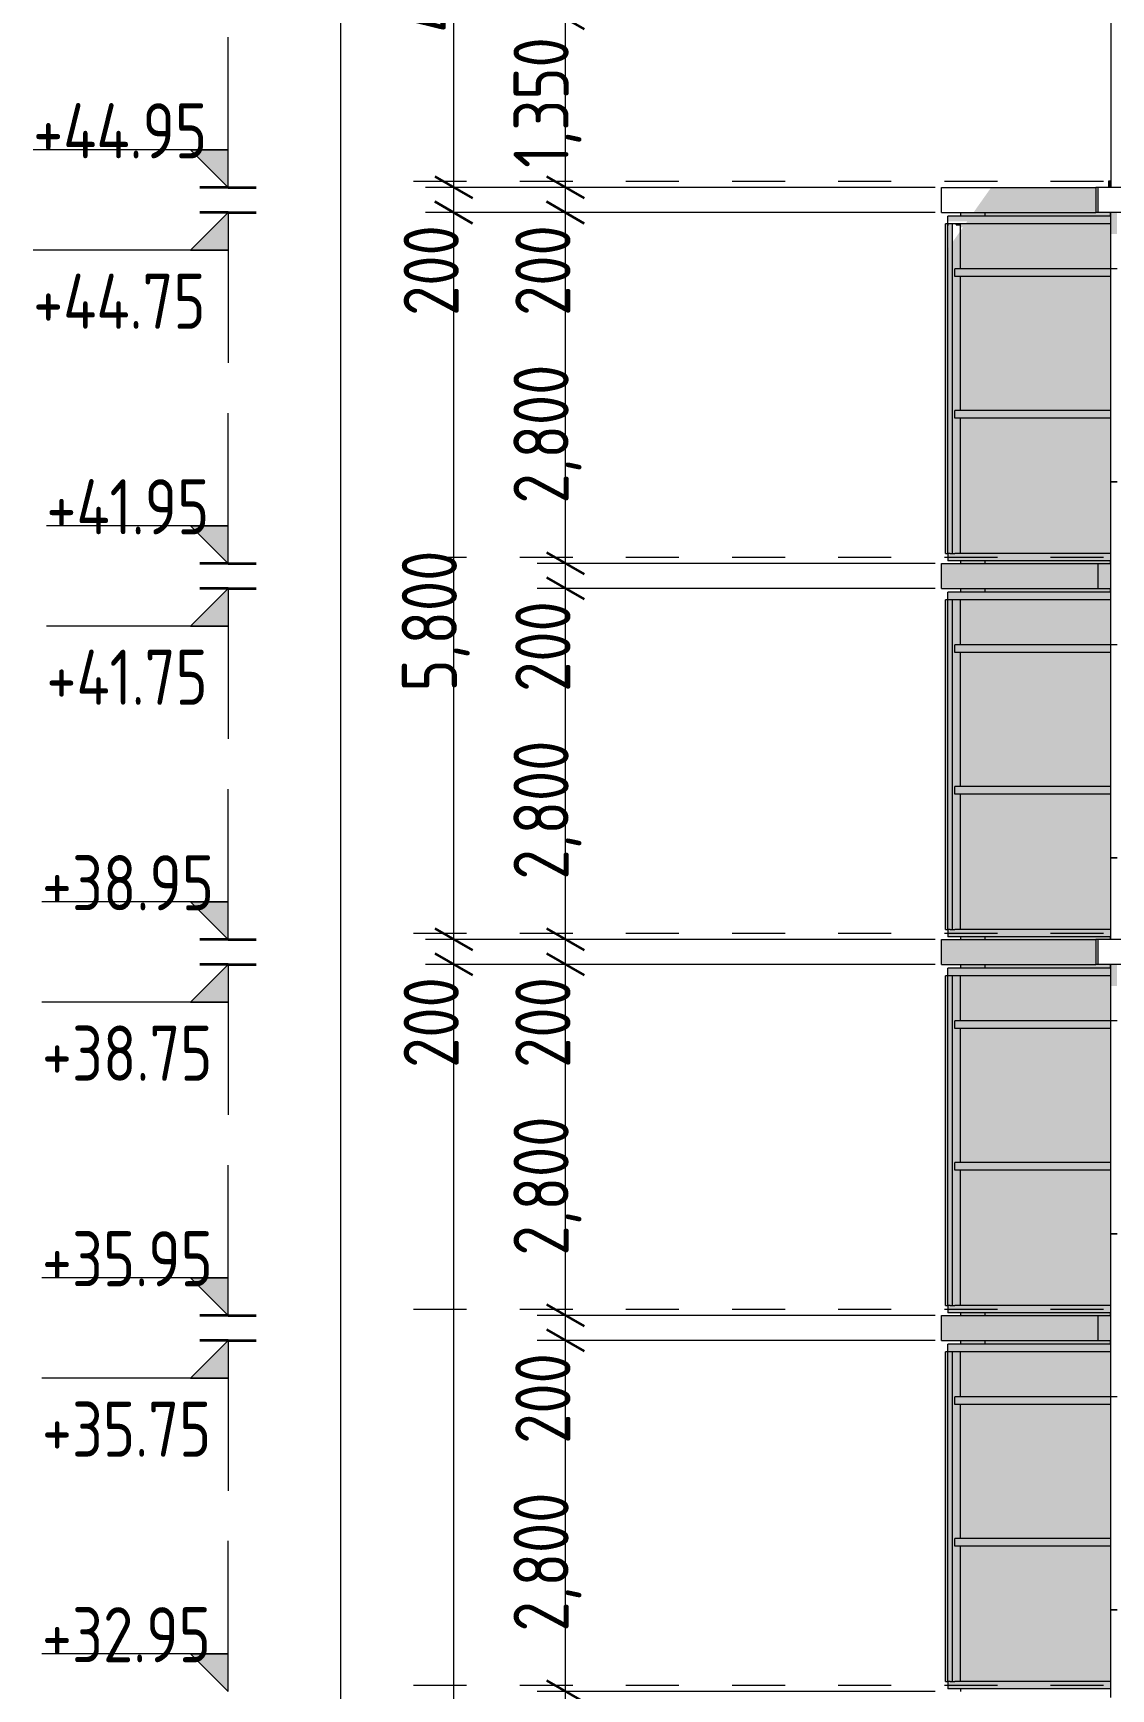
# Model space of a CAD drawing. Header units: millimetres. Extents: x 18162 to 7085488, y 72188 to 247925.
# Drawn here: x 5945012 to 5953608, y 124526 to 137738 of the extents above; entities that cross this region are included whole.
import ezdxf

# ---------------------------------------------------------------- set-up
doc = ezdxf.new("R2010")
doc.units = ezdxf.units.MM
doc.header["$MEASUREMENT"] = 0
doc.linetypes.add('Dashed', pattern=[423.333333, 211.666667, -211.666667])
doc.layers.add('Finish - Wall', color=7, linetype='Continuous')
doc.layers.add('Structural - Bearing', color=7, linetype='Continuous')
doc.styles.add('GENERATED_STYLE_3', font='', dxfattribs={"width": 0.8})
doc.styles.get('GENERATED_STYLE_3').set_extended_font_data('ISOCPEUR MON')
doc.dimstyles.new('GENERATED_STYLE__32', dxfattribs={"dimtxt": 440.00001, "dimasz": 228, "dimexe": 0.18, "dimexo": 50, "dimgap": 0, "dimtad": 1, "dimdec": 0, "dimzin": 0, "dimdsep": 46, "dimtxsty": 'GENERATED_STYLE_3', "dimblk": 'ARROWHEAD_2', "dimblk1": 'ARROWHEAD_2', "dimblk2": 'ARROWHEAD_2', "dimcen": 0.09, "dimclrd": 13, "dimclre": 13, "dimclrt": 13, "dimadec": 0, "dimazin": 0, "dimtfac": 1, "dimtdec": 4, "dimtmove": 0, "dimatfit": 3, "dimfxl": 1, "dimtolj": 1, "dimtzin": 0, "dimarcsym": 0})

# ---------------------------------------------------------------- blocks, each defined once
blk = doc.blocks.new('*X2865', base_point=(6050604, 91556))
at = {"layer": 'Structural - Bearing', "color": 8, "linetype": 'Continuous', "lineweight": 13}
for p, q in [((5953658, 126856), (5953608, 126856)), ((5953658, 125156), (5953608, 125156)), ((5953608, 125156), (5953658, 125156))]:
    blk.add_line(p, q, dxfattribs=at)
blk = doc.blocks.new('*X2872', base_point=(6050604, 91556))
at = {"layer": 'Structural - Bearing', "color": 8, "linetype": 'Continuous', "lineweight": 13}
for p, q in [((5953658, 129856), (5953608, 129856)), ((5953658, 128156), (5953608, 128156)), ((5953608, 128156), (5953658, 128156))]:
    blk.add_line(p, q, dxfattribs=at)
blk = doc.blocks.new('*X2877', base_point=(6050604, 91556))
at = {"layer": 'Structural - Bearing', "color": 7, "linetype": 'Continuous', "lineweight": 9}
blk.add_line((5953504, 127506), (5953504, 127306), dxfattribs=at)
blk = doc.blocks.new('*X2879', base_point=(6050604, 91556))
at = {"layer": 'Structural - Bearing', "color": 8, "linetype": 'Continuous', "lineweight": 13}
for p, q in [((5953504, 130506), (5953504, 130306)), ((5955104, 130506), (5955104, 130306)), ((5956704, 130506), (5956704, 130306)), ((5958304, 130506), (5958304, 130306)), ((5959904, 130506), (5959904, 130306)), ((5961504, 130506), (5961504, 130306)), ((5963104, 130506), (5963104, 130306))]:
    blk.add_line(p, q, dxfattribs=at)
blk = doc.blocks.new('*X2881', base_point=(6050604, 91556))
at = {"layer": 'Structural - Bearing', "color": 8, "linetype": 'Continuous', "lineweight": 13}
for p, q in [((5953658, 132856), (5953608, 132856)), ((5953658, 131156), (5953608, 131156)), ((5953608, 131156), (5953658, 131156))]:
    blk.add_line(p, q, dxfattribs=at)
blk = doc.blocks.new('*X2889', base_point=(6050604, 91556))
at = {"layer": 'Structural - Bearing', "color": 8, "linetype": 'Continuous', "lineweight": 13}
for p, q in [((5953658, 135856), (5953608, 135856)), ((5953658, 134156), (5953608, 134156)), ((5953608, 134156), (5953658, 134156))]:
    blk.add_line(p, q, dxfattribs=at)
blk = doc.blocks.new('*X2894', base_point=(6050604, 91556))
at = {"layer": 'Structural - Bearing', "color": 7, "linetype": 'Continuous', "lineweight": 9}
blk.add_line((5953504, 133506), (5953504, 133306), dxfattribs=at)
blk = doc.blocks.new('*X2896', base_point=(6050604, 91556))
at = {"layer": 'Structural - Bearing', "color": 8, "linetype": 'Continuous', "lineweight": 13}
for p, q in [((5953504, 136506), (5953504, 136306)), ((5955104, 136506), (5955104, 136306)), ((5956704, 136506), (5956704, 136306)), ((5958304, 136506), (5958304, 136306)), ((5959904, 136506), (5959904, 136306)), ((5961504, 136506), (5961504, 136306)), ((5963104, 136506), (5963104, 136306))]:
    blk.add_line(p, q, dxfattribs=at)
blk = doc.blocks.new('*D2958', base_point=(6050604, 91556))
at = {"color": 12, "linetype": 'Continuous', "lineweight": 35}
for p, q in [((5949108, 124593), (5949408, 124420)), ((5949108, 124393), (5949408, 124220))]:
    blk.add_line(p, q, dxfattribs=at)
at = {"color": 13, "linetype": 'Continuous', "lineweight": 13}
for p, q in [((5952208, 124506), (5949033, 124506)), ((5949258, 124306), (5949258, 124506)), ((5952208, 124306), (5949033, 124306))]:
    blk.add_line(p, q, dxfattribs=at)
blk = doc.blocks.new('ARROWHEAD_2')
at = {"color": 0, "linetype": 'Continuous', "lineweight": 0}
for p, q in [((-0.378, -0.655), (0.378, 0.655)), ((0, 0), (-1, 0))]:
    blk.add_line(p, q, dxfattribs=at)
blk = doc.blocks.new('*D2959', base_point=(6050604, 91556))
at = {"color": 12, "linetype": 'Continuous', "lineweight": 35}
for p, q in [((5949108, 127393), (5949408, 127220)), ((5949108, 124593), (5949408, 124420))]:
    blk.add_line(p, q, dxfattribs=at)
at = {"color": 13, "linetype": 'Continuous', "lineweight": 13}
for p, q in [((5952208, 127306), (5949033, 127306)), ((5949258, 124506), (5949258, 127306)), ((5952208, 124506), (5949033, 124506))]:
    blk.add_line(p, q, dxfattribs=at)
at = {"color": 13, "lineweight": 13, "char_height": 440, "attachment_point": 7, "rotation": 90, "style": 'GENERATED_STYLE_3'}
for s, insert in [('\\A1;{\\pql;\\fISOCPEUR MON|b0|i0|c0|p0;\\W0.800000;200}', (5949298, 126482)), ('\\A1;{\\pql;\\fISOCPEUR MON|b0|i0|c0|p0;\\W0.800000;2,800}', (5949386, 124984))]:
    blk.add_mtext(s, dxfattribs=dict(at, insert=insert))
blk = doc.blocks.new('*D2960', base_point=(6050604, 91556))
at = {"color": 13, "linetype": 'Continuous', "lineweight": 13}
for p, q in [((5952208, 127506), (5949033, 127506)), ((5949258, 127306), (5949258, 127506)), ((5952208, 127306), (5949033, 127306))]:
    blk.add_line(p, q, dxfattribs=at)
at = {"color": 12, "linetype": 'Continuous', "lineweight": 35}
for p, q in [((5949108, 127593), (5949408, 127420)), ((5949108, 127393), (5949408, 127220))]:
    blk.add_line(p, q, dxfattribs=at)
blk = doc.blocks.new('*D2961', base_point=(6050604, 91556))
at = {"color": 13, "linetype": 'Continuous', "lineweight": 13}
for p, q in [((5952208, 130306), (5949033, 130306)), ((5949258, 127506), (5949258, 130306)), ((5952208, 127506), (5949033, 127506))]:
    blk.add_line(p, q, dxfattribs=at)
at = {"color": 12, "linetype": 'Continuous', "lineweight": 35}
for p, q in [((5949108, 130393), (5949408, 130220)), ((5949108, 127593), (5949408, 127420))]:
    blk.add_line(p, q, dxfattribs=at)
at = {"color": 13, "lineweight": 13, "char_height": 440, "attachment_point": 7, "rotation": 90, "style": 'GENERATED_STYLE_3'}
for s, insert in [('\\A1;{\\pql;\\fISOCPEUR MON|b0|i0|c0|p0;\\W0.800000;200}', (5949298, 129482)), ('\\A1;{\\pql;\\fISOCPEUR MON|b0|i0|c0|p0;\\W0.800000;2,800}', (5949386, 127984))]:
    blk.add_mtext(s, dxfattribs=dict(at, insert=insert))
blk = doc.blocks.new('*D2962', base_point=(6050604, 91556))
at = {"color": 12, "linetype": 'Continuous', "lineweight": 35}
for p, q in [((5949108, 130593), (5949408, 130420)), ((5949108, 130393), (5949408, 130220))]:
    blk.add_line(p, q, dxfattribs=at)
at = {"color": 13, "linetype": 'Continuous', "lineweight": 13}
for p, q in [((5952208, 130506), (5949033, 130506)), ((5949258, 130306), (5949258, 130506)), ((5952208, 130306), (5949033, 130306))]:
    blk.add_line(p, q, dxfattribs=at)
blk = doc.blocks.new('*D2963', base_point=(6050604, 91556))
at = {"color": 13, "linetype": 'Continuous', "lineweight": 13}
for p, q in [((5952208, 133306), (5949033, 133306)), ((5949258, 130506), (5949258, 133306)), ((5952208, 130506), (5949033, 130506))]:
    blk.add_line(p, q, dxfattribs=at)
at = {"color": 12, "linetype": 'Continuous', "lineweight": 35}
for p, q in [((5949108, 133393), (5949408, 133220)), ((5949108, 130593), (5949408, 130420))]:
    blk.add_line(p, q, dxfattribs=at)
at = {"color": 13, "lineweight": 13, "char_height": 440, "attachment_point": 7, "rotation": 90, "style": 'GENERATED_STYLE_3'}
for s, insert in [('\\A1;{\\pql;\\fISOCPEUR MON|b0|i0|c0|p0;\\W0.800000;200}', (5949298, 132482)), ('\\A1;{\\pql;\\fISOCPEUR MON|b0|i0|c0|p0;\\W0.800000;2,800}', (5949386, 130984))]:
    blk.add_mtext(s, dxfattribs=dict(at, insert=insert))
blk = doc.blocks.new('*D2964', base_point=(6050604, 91556))
at = {"color": 12, "linetype": 'Continuous', "lineweight": 35}
for p, q in [((5949108, 133593), (5949408, 133420)), ((5949108, 133393), (5949408, 133220))]:
    blk.add_line(p, q, dxfattribs=at)
at = {"color": 13, "linetype": 'Continuous', "lineweight": 13}
for p, q in [((5952208, 133506), (5949033, 133506)), ((5949258, 133306), (5949258, 133506)), ((5952208, 133306), (5949033, 133306))]:
    blk.add_line(p, q, dxfattribs=at)
blk = doc.blocks.new('*D2965', base_point=(6050604, 91556))
at = {"color": 12, "linetype": 'Continuous', "lineweight": 35}
for p, q in [((5949108, 136393), (5949408, 136220)), ((5949108, 133593), (5949408, 133420))]:
    blk.add_line(p, q, dxfattribs=at)
at = {"color": 13, "linetype": 'Continuous', "lineweight": 13}
for p, q in [((5952208, 136306), (5949033, 136306)), ((5949258, 133506), (5949258, 136306)), ((5952208, 133506), (5949033, 133506))]:
    blk.add_line(p, q, dxfattribs=at)
at = {"color": 13, "lineweight": 13, "char_height": 440, "attachment_point": 7, "rotation": 90, "style": 'GENERATED_STYLE_3'}
for s, insert in [('\\A1;{\\pql;\\fISOCPEUR MON|b0|i0|c0|p0;\\W0.800000;200}', (5949298, 135482)), ('\\A1;{\\pql;\\fISOCPEUR MON|b0|i0|c0|p0;\\W0.800000;2,800}', (5949386, 133984))]:
    blk.add_mtext(s, dxfattribs=dict(at, insert=insert))
blk = doc.blocks.new('*D2966', base_point=(6050604, 91556))
at = {"color": 12, "linetype": 'Continuous', "lineweight": 35}
for p, q in [((5949108, 136593), (5949408, 136420)), ((5949108, 136393), (5949408, 136220))]:
    blk.add_line(p, q, dxfattribs=at)
at = {"color": 13, "linetype": 'Continuous', "lineweight": 13}
for p, q in [((5949258, 136306), (5949258, 136506)), ((5952208, 136306), (5949033, 136306))]:
    blk.add_line(p, q, dxfattribs=at)
blk = doc.blocks.new('*D2967', base_point=(6050604, 91556))
at = {"color": 12, "linetype": 'Continuous', "lineweight": 35}
for p, q in [((5949108, 137943), (5949408, 137770)), ((5949108, 136593), (5949408, 136420))]:
    blk.add_line(p, q, dxfattribs=at)
at = {"color": 13, "linetype": 'Continuous', "lineweight": 13}
for p, q in [((5953558, 137856), (5949033, 137856)), ((5949258, 136506), (5949258, 137856)), ((5952208, 136506), (5949033, 136506)), ((5949258, 136306), (5949258, 136506))]:
    blk.add_line(p, q, dxfattribs=at)
at = {"color": 13, "lineweight": 13, "insert": (5949386, 136663), "char_height": 440, "attachment_point": 7, "rotation": 90, "style": 'GENERATED_STYLE_3'}
blk.add_mtext('\\A1;{\\pql;\\fISOCPEUR MON|b0|i0|c0|p0;\\W0.800000;1,350}', dxfattribs=at)
blk = doc.blocks.new('*D2973', base_point=(6050604, 91556))
at = {"color": 13, "linetype": 'Continuous', "lineweight": 13}
for p, q in [((5948367, 97506), (5948367, 130306)), ((5952208, 97506), (5948142, 97506)), ((5948367, 97306), (5948367, 97506)), ((5952208, 97306), (5948142, 97306))]:
    blk.add_line(p, q, dxfattribs=at)
at = {"color": 12, "linetype": 'Continuous', "lineweight": 35}
for p, q in [((5948217, 97593), (5948517, 97420)), ((5948217, 97393), (5948517, 97220))]:
    blk.add_line(p, q, dxfattribs=at)
blk = doc.blocks.new('*D2974', base_point=(6050604, 91556))
at = {"color": 13, "linetype": 'Continuous', "lineweight": 13}
for p, q in [((5952208, 130306), (5948142, 130306)), ((5948367, 97506), (5948367, 130306))]:
    blk.add_line(p, q, dxfattribs=at)
at = {"color": 12, "linetype": 'Continuous', "lineweight": 35}
for p, q in [((5948217, 130393), (5948517, 130220)), ((5948217, 97593), (5948517, 97420))]:
    blk.add_line(p, q, dxfattribs=at)
at = {"color": 13, "lineweight": 13, "char_height": 440, "attachment_point": 7, "rotation": 90, "style": 'GENERATED_STYLE_3'}
for s, insert in [('\\A1;{\\pql;\\fISOCPEUR MON|b0|i0|c0|p0;\\W0.800000;200}', (5948407, 129482)), ('\\A1;{\\pql;\\fISOCPEUR MON|b0|i0|c0|p0;\\W0.800000;32,800}', (5948495, 112861))]:
    blk.add_mtext(s, dxfattribs=dict(at, insert=insert))
blk = doc.blocks.new('*D2975', base_point=(6050604, 91556))
at = {"color": 12, "linetype": 'Continuous', "lineweight": 35}
for p, q in [((5948217, 130593), (5948517, 130420)), ((5948217, 130393), (5948517, 130220))]:
    blk.add_line(p, q, dxfattribs=at)
at = {"color": 13, "linetype": 'Continuous', "lineweight": 13}
for p, q in [((5952208, 130506), (5948142, 130506)), ((5948367, 130306), (5948367, 130506)), ((5952208, 130306), (5948142, 130306))]:
    blk.add_line(p, q, dxfattribs=at)
blk = doc.blocks.new('*D2976', base_point=(6050604, 91556))
at = {"color": 12, "linetype": 'Continuous', "lineweight": 35}
for p, q in [((5948217, 136393), (5948517, 136220)), ((5948217, 130593), (5948517, 130420))]:
    blk.add_line(p, q, dxfattribs=at)
at = {"color": 13, "linetype": 'Continuous', "lineweight": 13}
for p, q in [((5952208, 136306), (5948142, 136306)), ((5948367, 130506), (5948367, 136306)), ((5952208, 130506), (5948142, 130506))]:
    blk.add_line(p, q, dxfattribs=at)
at = {"color": 13, "lineweight": 13, "char_height": 440, "attachment_point": 7, "rotation": 90, "style": 'GENERATED_STYLE_3'}
for s, insert in [('\\A1;{\\pql;\\fISOCPEUR MON|b0|i0|c0|p0;\\W0.800000;200}', (5948407, 135482)), ('\\A1;{\\pql;\\fISOCPEUR MON|b0|i0|c0|p0;\\W0.800000;5,800}', (5948495, 132484))]:
    blk.add_mtext(s, dxfattribs=dict(at, insert=insert))
blk = doc.blocks.new('*D2977', base_point=(6050604, 91556))
at = {"color": 12, "linetype": 'Continuous', "lineweight": 35}
for p, q in [((5948217, 136593), (5948517, 136420)), ((5948217, 136393), (5948517, 136220))]:
    blk.add_line(p, q, dxfattribs=at)
at = {"color": 13, "linetype": 'Continuous', "lineweight": 13}
for p, q in [((5948367, 136306), (5948367, 136506)), ((5952208, 136306), (5948142, 136306))]:
    blk.add_line(p, q, dxfattribs=at)
blk = doc.blocks.new('*D2978', base_point=(6050604, 91556))
at = {"color": 13, "linetype": 'Continuous', "lineweight": 13}
for p, q in [((5953438, 140856), (5948142, 140856)), ((5948367, 136506), (5948367, 140856)), ((5952208, 136506), (5948142, 136506)), ((5948367, 136306), (5948367, 136506))]:
    blk.add_line(p, q, dxfattribs=at)
at = {"color": 12, "linetype": 'Continuous', "lineweight": 35}
for p, q in [((5948217, 140943), (5948517, 140770)), ((5948217, 136593), (5948517, 136420))]:
    blk.add_line(p, q, dxfattribs=at)
at = {"color": 13, "lineweight": 13, "char_height": 440, "attachment_point": 7, "rotation": 90, "style": 'GENERATED_STYLE_3'}
for s, insert in [('\\A1;{\\pql;\\fISOCPEUR MON|b0|i0|c0|p0;\\W0.800000;200}', (5948407, 140032)), ('\\A1;{\\pql;\\fISOCPEUR MON|b0|i0|c0|p0;\\W0.800000;4,350}', (5948495, 137741))]:
    blk.add_mtext(s, dxfattribs=dict(at, insert=insert))
blk = doc.blocks.new('*D2980', base_point=(6050604, 91556))
at = {"color": 12, "linetype": 'Continuous', "lineweight": 35}
for p, q in [((5947317, 142093), (5947617, 141920)), ((5947317, 91223), (5947617, 91050))]:
    blk.add_line(p, q, dxfattribs=at)
at = {"color": 13, "linetype": 'Continuous', "lineweight": 13}
for p, q in [((5953558, 142006), (5947242, 142006)), ((5947467, 91136), (5947467, 142006)), ((5952208, 91136), (5947242, 91136)), ((5947467, 90989), (5947467, 91136))]:
    blk.add_line(p, q, dxfattribs=at)
at = {"color": 13, "lineweight": 13, "insert": (5947595, 115895), "char_height": 440, "attachment_point": 7, "rotation": 90, "style": 'GENERATED_STYLE_3'}
blk.add_mtext('\\A1;{\\pql;\\fISOCPEUR MON|b0|i0|c0|p0;\\W0.800000;50,870}', dxfattribs=at)

msp = doc.modelspace()

# ---------------------------------------------------------------- hatches: boundary and pattern name
at = {"linetype": 'Continuous', "lineweight": 13}
for points in [[(5946567.3, 136506.2), (5946567.3, 136806.2), (5946267.3, 136806.2)], [(5946567.3, 136306.2), (5946267.3, 136006.2), (5946567.3, 136006.2)], [(5946567.3, 133506.2), (5946567.3, 133806.2), (5946267.3, 133806.2)], [(5946567.3, 133306.2), (5946267.3, 133006.2), (5946567.3, 133006.2)], [(5946567.3, 130506.2), (5946567.3, 130806.2), (5946267.3, 130806.2)], [(5946567.3, 130306.2), (5946267.3, 130006.2), (5946567.3, 130006.2)], [(5946567.3, 127506.2), (5946567.3, 127806.2), (5946267.3, 127806.2)], [(5946567.3, 127306.2), (5946267.3, 127006.2), (5946567.3, 127006.2)], [(5946567.3, 124506.2), (5946567.3, 124806.2), (5946267.3, 124806.2)]]:
    msp.add_hatch(color=13, dxfattribs=at).paths.add_polyline_path(points)
at = {"layer": 'Finish - Wall', "linetype": 'Continuous', "lineweight": 0}
for points in [[(5952288.6, 136216.2), (5952288.6, 135826.2), (5952308.1, 135826.2), (5952308.1, 136216.2)], [(5953608.1, 136276.2), (5952308.1, 136276.2), (5952308.1, 136235.5), (5952462.1, 136235.5), (5952448.5, 136216.2), (5953608.1, 136216.2)], [(5952315.7, 136216.2), (5952308.1, 136216.2), (5952308.1, 136202), (5952315.7, 136202)], [(5952345.2, 136216.2), (5952315.7, 136216.2), (5952315.7, 135826.2), (5952345.2, 135826.2)], [(5952364.7, 136216.2), (5952374.7, 136202), (5952374.7, 136216.2)], [(5952408.1, 136216.2), (5952374.7, 136216.2), (5952374.7, 136202), (5952408.1, 136202)], [(5952408.1, 135856.2), (5953608.1, 135856.2), (5953608.1, 136216.2), (5952408.1, 136216.2), (5952408.1, 136187.9), (5952428.5, 136187.9), (5952408.1, 136159.1)], [(5952345.2, 135826.2), (5952364.7, 135826.2), (5952364.7, 135856.2), (5952374.7, 135856.2), (5952374.7, 136111.8), (5952345.2, 136070.1)], [(5952374.7, 135856.2), (5952408.1, 135856.2), (5952408.1, 136159.1), (5952374.7, 136111.8)], [(5952308.1, 135826.2), (5952315.7, 135826.2), (5952315.7, 136028.4), (5952308.1, 136017.7)], [(5952288.6, 135826.2), (5952288.6, 134696.2), (5952308.1, 134696.2), (5952308.1, 135826.2)], [(5952308.1, 134696.2), (5952315.7, 134696.2), (5952315.7, 135826.2), (5952308.1, 135826.2)], [(5952345.2, 135826.2), (5952315.7, 135826.2), (5952315.7, 134696.2), (5952345.2, 134696.2)], [(5952345.2, 135826.2), (5952345.2, 134696.2), (5952364.7, 134696.2), (5952364.7, 134726.2), (5952374.7, 134726.2), (5952374.7, 135796.2), (5952364.7, 135796.2), (5952364.7, 135826.2)], [(5952364.7, 135796.2), (5953608.1, 135796.2), (5953608.1, 135856.2), (5952364.7, 135856.2)], [(5952374.7, 135796.2), (5952374.7, 134726.2), (5952408.1, 134726.2), (5952408.1, 135796.2)], [(5952408.1, 135796.2), (5952408.1, 134726.2), (5953608.1, 134726.2), (5953608.1, 135796.2)], [(5952288.6, 133586.2), (5952308.1, 133586.2), (5952308.1, 134696.2), (5952288.6, 134696.2)], [(5952308.1, 133586.2), (5952315.7, 133586.2), (5952315.7, 134696.2), (5952308.1, 134696.2)], [(5952315.7, 133586.2), (5952345.2, 133586.2), (5952345.2, 134696.2), (5952315.7, 134696.2)], [(5952345.2, 133586.2), (5952374.7, 133586.2), (5952374.7, 134666.2), (5952364.7, 134666.2), (5952364.7, 134696.2), (5952345.2, 134696.2)], [(5952364.7, 134726.2), (5952364.7, 134666.2), (5953608.1, 134666.2), (5953608.1, 134726.2)], [(5952374.7, 134666.2), (5952374.7, 133586.2), (5952408.1, 133586.2), (5952408.1, 134666.2)], [(5953608.1, 134666.2), (5952408.1, 134666.2), (5952408.1, 133586.2), (5953608.1, 133586.2)], [(5952308.1, 133586.2), (5952308.1, 133526.2), (5953608.1, 133526.2), (5953608.1, 133586.2)], [(5952288.6, 133216.2), (5952288.6, 132826.2), (5952308.1, 132826.2), (5952308.1, 133216.2)], [(5952308.1, 133276.2), (5952308.1, 133216.2), (5953608.1, 133216.2), (5953608.1, 133276.2)], [(5952308.1, 132826.2), (5952315.7, 132826.2), (5952315.7, 133216.2), (5952308.1, 133216.2)], [(5952345.2, 133216.2), (5952315.7, 133216.2), (5952315.7, 132826.2), (5952345.2, 132826.2)], [(5952345.2, 132826.2), (5952364.7, 132826.2), (5952364.7, 132856.2), (5952374.7, 132856.2), (5952374.7, 133216.2), (5952345.2, 133216.2)], [(5952374.7, 133216.2), (5952374.7, 132856.2), (5952408.1, 132856.2), (5952408.1, 133216.2)], [(5952408.1, 133216.2), (5952408.1, 132856.2), (5953608.1, 132856.2), (5953608.1, 133216.2)], [(5952288.6, 132826.2), (5952288.6, 131696.2), (5952308.1, 131696.2), (5952308.1, 132826.2)], [(5952308.1, 131696.2), (5952315.7, 131696.2), (5952315.7, 132826.2), (5952308.1, 132826.2)], [(5952345.2, 132826.2), (5952315.7, 132826.2), (5952315.7, 131696.2), (5952345.2, 131696.2)], [(5952345.2, 131696.2), (5952364.7, 131696.2), (5952364.7, 131726.2), (5952374.7, 131726.2), (5952374.7, 132796.2), (5952364.7, 132796.2), (5952364.7, 132826.2), (5952345.2, 132826.2)], [(5952364.7, 132796.2), (5953608.1, 132796.2), (5953608.1, 132856.2), (5952364.7, 132856.2)], [(5952374.7, 132796.2), (5952374.7, 131726.2), (5952408.1, 131726.2), (5952408.1, 132796.2)], [(5952408.1, 132796.2), (5952408.1, 131726.2), (5953608.1, 131726.2), (5953608.1, 132796.2)], [(5952364.7, 131666.2), (5953608.1, 131666.2), (5953608.1, 131726.2), (5952364.7, 131726.2)], [(5952288.6, 130586.2), (5952308.1, 130586.2), (5952308.1, 131696.2), (5952288.6, 131696.2)], [(5952308.1, 130586.2), (5952315.7, 130586.2), (5952315.7, 131696.2), (5952308.1, 131696.2)], [(5952315.7, 130586.2), (5952345.2, 130586.2), (5952345.2, 131696.2), (5952315.7, 131696.2)], [(5952345.2, 130586.2), (5952374.7, 130586.2), (5952374.7, 131666.2), (5952364.7, 131666.2), (5952364.7, 131696.2), (5952345.2, 131696.2)], [(5952374.7, 131666.2), (5952374.7, 130586.2), (5952408.1, 130586.2), (5952408.1, 131666.2)], [(5952408.1, 131666.2), (5952408.1, 130586.2), (5953608.1, 130586.2), (5953608.1, 131666.2)], [(5953608.1, 130586.2), (5952308.1, 130586.2), (5952308.1, 130526.2), (5953608.1, 130526.2)], [(5952308.1, 130216.2), (5953608.1, 130216.2), (5953608.1, 130276.2), (5952308.1, 130276.2)], [(5952288.6, 130216.2), (5952288.6, 129826.2), (5952308.1, 129826.2), (5952308.1, 130216.2)], [(5952308.1, 129826.2), (5952315.7, 129826.2), (5952315.7, 130216.2), (5952308.1, 130216.2)], [(5952345.2, 130216.2), (5952315.7, 130216.2), (5952315.7, 129826.2), (5952345.2, 129826.2)], [(5952374.7, 130216.2), (5952345.2, 130216.2), (5952345.2, 129826.2), (5952364.7, 129826.2), (5952364.7, 129856.2), (5952374.7, 129856.2)], [(5952374.7, 130216.2), (5952374.7, 129856.2), (5952408.1, 129856.2), (5952408.1, 130216.2)], [(5952408.1, 129856.2), (5953608.1, 129856.2), (5953608.1, 130216.2), (5952408.1, 130216.2)], [(5952288.6, 129826.2), (5952288.6, 128696.2), (5952308.1, 128696.2), (5952308.1, 129826.2)], [(5952308.1, 128696.2), (5952315.7, 128696.2), (5952315.7, 129826.2), (5952308.1, 129826.2)], [(5952345.2, 129826.2), (5952315.7, 129826.2), (5952315.7, 128696.2), (5952345.2, 128696.2)], [(5952345.2, 129826.2), (5952345.2, 128696.2), (5952364.7, 128696.2), (5952364.7, 128726.2), (5952374.7, 128726.2), (5952374.7, 129796.2), (5952364.7, 129796.2), (5952364.7, 129826.2)], [(5952364.7, 129796.2), (5953608.1, 129796.2), (5953608.1, 129856.2), (5952364.7, 129856.2)], [(5952374.7, 129796.2), (5952374.7, 128726.2), (5952408.1, 128726.2), (5952408.1, 129796.2)], [(5952408.1, 129796.2), (5952408.1, 128726.2), (5953608.1, 128726.2), (5953608.1, 129796.2)], [(5952288.6, 127586.2), (5952308.1, 127586.2), (5952308.1, 128696.2), (5952288.6, 128696.2)], [(5952308.1, 127586.2), (5952315.7, 127586.2), (5952315.7, 128696.2), (5952308.1, 128696.2)], [(5952315.7, 127586.2), (5952345.2, 127586.2), (5952345.2, 128696.2), (5952315.7, 128696.2)], [(5952345.2, 127586.2), (5952374.7, 127586.2), (5952374.7, 128666.2), (5952364.7, 128666.2), (5952364.7, 128696.2), (5952345.2, 128696.2)], [(5952364.7, 128726.2), (5952364.7, 128666.2), (5953608.1, 128666.2), (5953608.1, 128726.2)], [(5952374.7, 128666.2), (5952374.7, 127586.2), (5952408.1, 127586.2), (5952408.1, 128666.2)], [(5952408.1, 127586.2), (5953608.1, 127586.2), (5953608.1, 128666.2), (5952408.1, 128666.2)], [(5952308.1, 127586.2), (5952308.1, 127526.2), (5953608.1, 127526.2), (5953608.1, 127586.2)], [(5953608.1, 127276.2), (5952308.1, 127276.2), (5952308.1, 127216.2), (5953608.1, 127216.2)], [(5952288.6, 127216.2), (5952288.6, 126826.2), (5952308.1, 126826.2), (5952308.1, 127216.2)], [(5952308.1, 126826.2), (5952315.7, 126826.2), (5952315.7, 127216.2), (5952308.1, 127216.2)], [(5952345.2, 127216.2), (5952315.7, 127216.2), (5952315.7, 126826.2), (5952345.2, 126826.2)], [(5952345.2, 126826.2), (5952364.7, 126826.2), (5952364.7, 126856.2), (5952374.7, 126856.2), (5952374.7, 127216.2), (5952345.2, 127216.2)], [(5952374.7, 127216.2), (5952374.7, 126856.2), (5952408.1, 126856.2), (5952408.1, 127216.2)], [(5952408.1, 127216.2), (5952408.1, 126856.2), (5953608.1, 126856.2), (5953608.1, 127216.2)], [(5953608.1, 126856.2), (5952364.7, 126856.2), (5952364.7, 126796.2), (5953608.1, 126796.2)], [(5952288.6, 126826.2), (5952288.6, 125696.2), (5952308.1, 125696.2), (5952308.1, 126826.2)], [(5952308.1, 125696.2), (5952315.7, 125696.2), (5952315.7, 126826.2), (5952308.1, 126826.2)], [(5952345.2, 126826.2), (5952315.7, 126826.2), (5952315.7, 125696.2), (5952345.2, 125696.2)], [(5952345.2, 125696.2), (5952364.7, 125696.2), (5952364.7, 125726.2), (5952374.7, 125726.2), (5952374.7, 126796.2), (5952364.7, 126796.2), (5952364.7, 126826.2), (5952345.2, 126826.2)], [(5952374.7, 126796.2), (5952374.7, 125726.2), (5952408.1, 125726.2), (5952408.1, 126796.2)], [(5952408.1, 126796.2), (5952408.1, 125726.2), (5953608.1, 125726.2), (5953608.1, 126796.2)], [(5952288.6, 124586.2), (5952308.1, 124586.2), (5952308.1, 125696.2), (5952288.6, 125696.2)], [(5952308.1, 124586.2), (5952315.7, 124586.2), (5952315.7, 125696.2), (5952308.1, 125696.2)], [(5952315.7, 124586.2), (5952345.2, 124586.2), (5952345.2, 125696.2), (5952315.7, 125696.2)], [(5952345.2, 125696.2), (5952345.2, 124586.2), (5952374.7, 124586.2), (5952374.7, 125666.2), (5952364.7, 125666.2), (5952364.7, 125696.2)], [(5952364.7, 125726.2), (5952364.7, 125666.2), (5953608.1, 125666.2), (5953608.1, 125726.2)], [(5952374.7, 125666.2), (5952374.7, 124586.2), (5952408.1, 124586.2), (5952408.1, 125666.2)], [(5952408.1, 125666.2), (5952408.1, 124586.2), (5953608.1, 124586.2), (5953608.1, 125666.2)], [(5952308.1, 124526.2), (5953608.1, 124526.2), (5953608.1, 124586.2), (5952308.1, 124586.2)]]:
    msp.add_hatch(color=49, dxfattribs=at).paths.add_polyline_path(points)
at = {"layer": 'Structural - Bearing', "linetype": 'Continuous', "lineweight": 0}
for points in [[(5952653.5, 136506.2), (5952512.1, 136306.2), (5953488.4, 136306.2), (5953488.4, 136506.2)], [(5953608.1, 136556.2), (5953588.1, 136556.2), (5953588.1, 136506.2), (5953608.1, 136506.2)], [(5952408.1, 136306.2), (5952408.1, 136276.2), (5953608.1, 136276.2), (5953608.1, 136306.2)], [(5953658.1, 136306.2), (5953608.1, 136306.2), (5953608.1, 136135.9), (5953658.1, 136135.9)], [(5952258.1, 133306.2), (5953608.1, 133306.2), (5953608.1, 133506.2), (5952258.1, 133506.2)], [(5953608.1, 133526.2), (5952408.1, 133526.2), (5952408.1, 133506.2), (5953608.1, 133506.2)], [(5953608.1, 133306.2), (5952408.1, 133306.2), (5952408.1, 133276.2), (5953608.1, 133276.2)], [(5953488.4, 130506.2), (5952258.1, 130506.2), (5952258.1, 130306.2), (5953488.4, 130306.2)], [(5953608.1, 130526.2), (5952408.1, 130526.2), (5952408.1, 130506.2), (5953608.1, 130506.2)], [(5952408.1, 130276.2), (5953608.1, 130276.2), (5953608.1, 130306.2), (5952408.1, 130306.2)], [(5953608.1, 130306.2), (5953608.1, 130135.9), (5953658.1, 130135.9), (5953658.1, 130306.2)], [(5952258.1, 127306.2), (5953608.1, 127306.2), (5953608.1, 127506.2), (5952258.1, 127506.2)], [(5952408.1, 127526.2), (5952408.1, 127506.2), (5953608.1, 127506.2), (5953608.1, 127526.2)], [(5952408.1, 127276.2), (5953608.1, 127276.2), (5953608.1, 127306.2), (5952408.1, 127306.2)]]:
    msp.add_hatch(color=49, dxfattribs=at).paths.add_polyline_path(points)
at = {"layer": 'Structural - Bearing', "linetype": 'Continuous', "lineweight": 9}
h = msp.add_hatch(dxfattribs=at)
h.set_pattern_fill('Grid_100x100_0003', style=0, pattern_type=2)
h.set_pattern_definition([(180, (6050603.8, 91556.2), (0, 1000), []), (90, (6050603.8, 91556.2), (1000, 0), [])])
h.paths.add_polyline_path([(5952408.1, 136306.2), (5952408.1, 136276.2), (5953608.1, 136276.2), (5953608.1, 136306.2)])
h = msp.add_hatch(dxfattribs=at)
h.set_pattern_fill('Grid_100x100_0003', style=0, pattern_type=2)
h.set_pattern_definition([(180, (6050603.8, 91556.2), (0, 1000), []), (90, (6050603.8, 91556.2), (1000, 0), [])])
h.paths.add_polyline_path([(5953608.1, 133526.2), (5952408.1, 133526.2), (5952408.1, 133506.2), (5953608.1, 133506.2)])
h = msp.add_hatch(dxfattribs=at)
h.set_pattern_fill('Grid_100x100_0003', style=0, pattern_type=2)
h.set_pattern_definition([(180, (6050603.8, 91556.2), (0, 1000), []), (90, (6050603.8, 91556.2), (1000, 0), [])])
h.paths.add_polyline_path([(5953608.1, 133306.2), (5952408.1, 133306.2), (5952408.1, 133276.2), (5953608.1, 133276.2)])
h = msp.add_hatch(dxfattribs=at)
h.set_pattern_fill('Grid_100x100_0003', style=0, pattern_type=2)
h.set_pattern_definition([(180, (6050603.8, 91556.2), (-1e-10, 1000), []), (90, (6050603.8, 91556.2), (1000, 0), [])])
h.paths.add_polyline_path([(5953608.1, 130526.2), (5952408.1, 130526.2), (5952408.1, 130506.2), (5953608.1, 130506.2)])
h = msp.add_hatch(dxfattribs=at)
h.set_pattern_fill('Grid_100x100_0003', style=0, pattern_type=2)
h.set_pattern_definition([(180, (6050603.8, 91556.2), (0, 1000), []), (90, (6050603.8, 91556.2), (1000, 0), [])])
h.paths.add_polyline_path([(5952408.1, 130276.2), (5953608.1, 130276.2), (5953608.1, 130306.2), (5952408.1, 130306.2)])
h = msp.add_hatch(dxfattribs=at)
h.set_pattern_fill('Grid_100x100_0003', style=0, pattern_type=2)
h.set_pattern_definition([(180, (6050603.8, 91556.2), (0, 1000), []), (90, (6050603.8, 91556.2), (1000, 0), [])])
h.paths.add_polyline_path([(5952408.1, 127526.2), (5952408.1, 127506.2), (5953608.1, 127506.2), (5953608.1, 127526.2)])
h = msp.add_hatch(dxfattribs=at)
h.set_pattern_fill('Grid_100x100_0003', style=0, pattern_type=2)
h.set_pattern_definition([(180, (6050603.8, 91556.2), (0, 1000), []), (90, (6050603.8, 91556.2), (1000, 0), [])])
h.paths.add_polyline_path([(5952408.1, 127276.2), (5953608.1, 127276.2), (5953608.1, 127306.2), (5952408.1, 127306.2)])

# ---------------------------------------------------------------- linework, layer by layer
at = {"color": 13, "linetype": 'Continuous', "lineweight": 13}
for p, q in [((5946567.3, 136506.2), (5946567.3, 137706.2)), ((5946567.3, 136806.2), (5945012.1, 136806.2)), ((5946567.3, 136506.2), (5946267.3, 136806.2)), ((5946267.3, 136806.2), (5946567.3, 136806.2)), ((5946567.3, 136306.2), (5946267.3, 136006.2)), ((5946567.3, 136306.2), (5946567.3, 135106.2)), ((5946567.3, 136006.2), (5945012.1, 136006.2)), ((5946267.3, 136006.2), (5946567.3, 136006.2)), ((5946567.3, 133506.2), (5946567.3, 134706.2)), ((5946567.3, 133806.2), (5945117.5, 133806.2)), ((5946567.3, 133506.2), (5946267.3, 133806.2)), ((5946267.3, 133806.2), (5946567.3, 133806.2)), ((5946567.3, 133306.2), (5946267.3, 133006.2)), ((5946567.3, 133306.2), (5946567.3, 132106.2)), ((5946567.3, 133006.2), (5945117.5, 133006.2)), ((5946267.3, 133006.2), (5946567.3, 133006.2)), ((5946567.3, 130506.2), (5946567.3, 131706.2)), ((5946567.3, 130806.2), (5945082.4, 130806.2)), ((5946567.3, 130506.2), (5946267.3, 130806.2)), ((5946267.3, 130806.2), (5946567.3, 130806.2)), ((5946567.3, 130306.2), (5946267.3, 130006.2)), ((5946567.3, 130306.2), (5946567.3, 129106.2)), ((5946567.3, 130006.2), (5945082.4, 130006.2)), ((5946267.3, 130006.2), (5946567.3, 130006.2)), ((5946567.3, 127506.2), (5946567.3, 128706.2)), ((5946567.3, 127806.2), (5945082.4, 127806.2)), ((5946567.3, 127506.2), (5946267.3, 127806.2)), ((5946267.3, 127806.2), (5946567.3, 127806.2)), ((5946567.3, 127306.2), (5946267.3, 127006.2)), ((5946567.3, 127306.2), (5946567.3, 126106.2)), ((5946567.3, 127006.2), (5945082.4, 127006.2)), ((5946267.3, 127006.2), (5946567.3, 127006.2)), ((5946567.3, 124506.2), (5946567.3, 125706.2)), ((5946567.3, 124806.2), (5945082.4, 124806.2)), ((5946567.3, 124506.2), (5946267.3, 124806.2)), ((5946267.3, 124806.2), (5946567.3, 124806.2))]:
    msp.add_line(p, q, dxfattribs=at)
at = {"color": 12, "linetype": 'Continuous', "lineweight": 35}
for p, q in [((5946567.3, 136506.2), (5946342.3, 136506.2)), ((5946567.3, 136506.2), (5946792.3, 136506.2)), ((5946567.3, 136306.2), (5946342.3, 136306.2)), ((5946567.3, 136306.2), (5946792.3, 136306.2)), ((5946567.3, 133506.2), (5946342.3, 133506.2)), ((5946567.3, 133506.2), (5946792.3, 133506.2)), ((5946567.3, 133306.2), (5946342.3, 133306.2)), ((5946567.3, 133306.2), (5946792.3, 133306.2)), ((5946567.3, 130506.2), (5946342.3, 130506.2)), ((5946567.3, 130506.2), (5946792.3, 130506.2)), ((5946567.3, 130306.2), (5946342.3, 130306.2)), ((5946567.3, 130306.2), (5946792.3, 130306.2)), ((5946567.3, 127506.2), (5946342.3, 127506.2)), ((5946567.3, 127506.2), (5946792.3, 127506.2)), ((5946567.3, 127306.2), (5946342.3, 127306.2)), ((5946567.3, 127306.2), (5946792.3, 127306.2))]:
    msp.add_line(p, q, dxfattribs=at)
at = {"color": 8, "linetype": 'Dashed', "lineweight": 13, "ltscale": 2}
for p, q in [((5948046.5, 136556.2), (5978885, 136556.2)), ((5948046.5, 133556.2), (5978885, 133556.2)), ((5948046.5, 130556.2), (5978885, 130556.2)), ((5948046.5, 127556.2), (5978885, 127556.2)), ((5948046.5, 124556.2), (5978885, 124556.2))]:
    msp.add_line(p, q, dxfattribs=at)
at = {"layer": 'Finish - Wall', "color": 7, "linetype": 'Continuous', "lineweight": 9}
for p, q in [((5952308.1, 136216.2), (5952288.6, 136216.2)), ((5952288.6, 135826.2), (5952288.6, 136216.2)), ((5952308.1, 136216.2), (5952308.1, 136276.2)), ((5953608.1, 136276.2), (5952308.1, 136276.2)), ((5952308.1, 135826.2), (5952308.1, 136216.2)), ((5952325.7, 136216.2), (5952308.1, 136216.2)), ((5952345.2, 136216.2), (5952325.7, 136216.2)), ((5952364.7, 136216.2), (5952345.2, 136216.2)), ((5952345.2, 135826.2), (5952345.2, 136216.2)), ((5953608.1, 136216.2), (5952364.7, 136216.2)), ((5952408.1, 135856.2), (5952408.1, 136216.2)), ((5952288.6, 134696.2), (5952288.6, 135826.2)), ((5952308.1, 134696.2), (5952308.1, 135826.2)), ((5952345.2, 134696.2), (5952345.2, 135826.2)), ((5952364.7, 135796.2), (5952364.7, 135856.2)), ((5953608.1, 135856.2), (5952364.7, 135856.2)), ((5953608.1, 135796.2), (5952364.7, 135796.2)), ((5952408.1, 134726.2), (5952408.1, 135796.2)), ((5952288.6, 133586.2), (5952288.6, 134696.2)), ((5952308.1, 133586.2), (5952308.1, 134696.2)), ((5952345.2, 133586.2), (5952345.2, 134696.2)), ((5952364.7, 134666.2), (5952364.7, 134726.2)), ((5953608.1, 134726.2), (5952364.7, 134726.2)), ((5953608.1, 134666.2), (5952364.7, 134666.2)), ((5952408.1, 133586.2), (5952408.1, 134666.2)), ((5952288.6, 133586.2), (5952308.1, 133586.2)), ((5952308.1, 133586.2), (5952308.1, 133526.2)), ((5952325.7, 133586.2), (5952308.1, 133586.2)), ((5952325.7, 133586.2), (5952345.2, 133586.2)), ((5952345.2, 133586.2), (5952364.7, 133586.2)), ((5953608.1, 133586.2), (5952364.7, 133586.2)), ((5953608.1, 133526.2), (5952308.1, 133526.2)), ((5952308.1, 133216.2), (5952288.6, 133216.2)), ((5952288.6, 132826.2), (5952288.6, 133216.2)), ((5952308.1, 133216.2), (5952308.1, 133276.2)), ((5953608.1, 133276.2), (5952308.1, 133276.2)), ((5952308.1, 132826.2), (5952308.1, 133216.2)), ((5952325.7, 133216.2), (5952308.1, 133216.2)), ((5952345.2, 133216.2), (5952325.7, 133216.2)), ((5952364.7, 133216.2), (5952345.2, 133216.2)), ((5952345.2, 132826.2), (5952345.2, 133216.2)), ((5953608.1, 133216.2), (5952364.7, 133216.2)), ((5952408.1, 132856.2), (5952408.1, 133216.2)), ((5952288.6, 131696.2), (5952288.6, 132826.2)), ((5952308.1, 131696.2), (5952308.1, 132826.2)), ((5952345.2, 131696.2), (5952345.2, 132826.2)), ((5952364.7, 132796.2), (5952364.7, 132856.2)), ((5953608.1, 132856.2), (5952364.7, 132856.2)), ((5953608.1, 132796.2), (5952364.7, 132796.2)), ((5952408.1, 131726.2), (5952408.1, 132796.2)), ((5952364.7, 131666.2), (5952364.7, 131726.2)), ((5953608.1, 131726.2), (5952364.7, 131726.2)), ((5952288.6, 130586.2), (5952288.6, 131696.2)), ((5952308.1, 130586.2), (5952308.1, 131696.2)), ((5952345.2, 130586.2), (5952345.2, 131696.2)), ((5953608.1, 131666.2), (5952364.7, 131666.2)), ((5952408.1, 130586.2), (5952408.1, 131666.2)), ((5952288.6, 130586.2), (5952308.1, 130586.2)), ((5952308.1, 130586.2), (5952308.1, 130526.2)), ((5952325.7, 130586.2), (5952308.1, 130586.2)), ((5952325.7, 130586.2), (5952345.2, 130586.2)), ((5952345.2, 130586.2), (5952364.7, 130586.2)), ((5953608.1, 130586.2), (5952364.7, 130586.2)), ((5953608.1, 130526.2), (5952308.1, 130526.2)), ((5952308.1, 130216.2), (5952308.1, 130276.2)), ((5953608.1, 130276.2), (5952308.1, 130276.2)), ((5952308.1, 130216.2), (5952288.6, 130216.2)), ((5952288.6, 129826.2), (5952288.6, 130216.2)), ((5952308.1, 129826.2), (5952308.1, 130216.2)), ((5952325.7, 130216.2), (5952308.1, 130216.2)), ((5952345.2, 130216.2), (5952325.7, 130216.2)), ((5952364.7, 130216.2), (5952345.2, 130216.2)), ((5952345.2, 129826.2), (5952345.2, 130216.2)), ((5953608.1, 130216.2), (5952364.7, 130216.2)), ((5952408.1, 129856.2), (5952408.1, 130216.2)), ((5952288.6, 128696.2), (5952288.6, 129826.2)), ((5952308.1, 128696.2), (5952308.1, 129826.2)), ((5952345.2, 128696.2), (5952345.2, 129826.2)), ((5952364.7, 129796.2), (5952364.7, 129856.2)), ((5953608.1, 129856.2), (5952364.7, 129856.2)), ((5953608.1, 129796.2), (5952364.7, 129796.2)), ((5952408.1, 128726.2), (5952408.1, 129796.2)), ((5952288.6, 127586.2), (5952288.6, 128696.2)), ((5952308.1, 127586.2), (5952308.1, 128696.2)), ((5952345.2, 127586.2), (5952345.2, 128696.2)), ((5952364.7, 128666.2), (5952364.7, 128726.2)), ((5953608.1, 128726.2), (5952364.7, 128726.2)), ((5953608.1, 128666.2), (5952364.7, 128666.2)), ((5952408.1, 127586.2), (5952408.1, 128666.2)), ((5952288.6, 127586.2), (5952308.1, 127586.2)), ((5952308.1, 127586.2), (5952308.1, 127526.2)), ((5952325.7, 127586.2), (5952308.1, 127586.2)), ((5953608.1, 127526.2), (5952308.1, 127526.2)), ((5952325.7, 127586.2), (5952345.2, 127586.2)), ((5952345.2, 127586.2), (5952364.7, 127586.2)), ((5953608.1, 127586.2), (5952364.7, 127586.2)), ((5952308.1, 127216.2), (5952308.1, 127276.2)), ((5953608.1, 127276.2), (5952308.1, 127276.2)), ((5952308.1, 127216.2), (5952288.6, 127216.2)), ((5952288.6, 126826.2), (5952288.6, 127216.2)), ((5952308.1, 126826.2), (5952308.1, 127216.2)), ((5952325.7, 127216.2), (5952308.1, 127216.2)), ((5952345.2, 127216.2), (5952325.7, 127216.2)), ((5952364.7, 127216.2), (5952345.2, 127216.2)), ((5952345.2, 126826.2), (5952345.2, 127216.2)), ((5953608.1, 127216.2), (5952364.7, 127216.2)), ((5952408.1, 126856.2), (5952408.1, 127216.2)), ((5952364.7, 126796.2), (5952364.7, 126856.2)), ((5953608.1, 126856.2), (5952364.7, 126856.2)), ((5952288.6, 125696.2), (5952288.6, 126826.2)), ((5952308.1, 125696.2), (5952308.1, 126826.2)), ((5952345.2, 125696.2), (5952345.2, 126826.2)), ((5953608.1, 126796.2), (5952364.7, 126796.2)), ((5952408.1, 125726.2), (5952408.1, 126796.2)), ((5952288.6, 124586.2), (5952288.6, 125696.2)), ((5952308.1, 124586.2), (5952308.1, 125696.2)), ((5952345.2, 124586.2), (5952345.2, 125696.2)), ((5952364.7, 125666.2), (5952364.7, 125726.2)), ((5953608.1, 125726.2), (5952364.7, 125726.2)), ((5953608.1, 125666.2), (5952364.7, 125666.2)), ((5952408.1, 124586.2), (5952408.1, 125666.2)), ((5952288.6, 124586.2), (5952308.1, 124586.2)), ((5952308.1, 124586.2), (5952308.1, 124526.2)), ((5952325.7, 124586.2), (5952308.1, 124586.2)), ((5953608.1, 124526.2), (5952308.1, 124526.2)), ((5952325.7, 124586.2), (5952345.2, 124586.2)), ((5952345.2, 124586.2), (5952364.7, 124586.2)), ((5953608.1, 124586.2), (5952364.7, 124586.2))]:
    msp.add_line(p, q, dxfattribs=at)
at = {"layer": 'Structural - Bearing', "color": 7, "linetype": 'Continuous', "lineweight": 13}
for p, q in [((5953608.1, 137856.2), (5953608.1, 136506.2)), ((5952258.1, 136506.2), (5953488.4, 136506.2)), ((5952258.1, 136306.2), (5952258.1, 136506.2)), ((5953488.4, 136506.2), (5953488.4, 136306.2)), ((5963758.1, 136506.2), (5953488.4, 136506.2)), ((5953608.1, 136556.2), (5953588.1, 136556.2)), ((5953588.1, 136556.2), (5953588.1, 136506.2)), ((5952258.1, 136306.2), (5953488.4, 136306.2)), ((5952408.1, 136306.2), (5952408.1, 136276.2)), ((5963758.1, 136306.2), (5953488.4, 136306.2)), ((5953608.1, 133456.2), (5953608.1, 136306.2)), ((5952258.1, 133506.2), (5953608.1, 133506.2)), ((5952258.1, 133306.2), (5952258.1, 133506.2)), ((5952408.1, 133526.2), (5952408.1, 133506.2)), ((5953608.1, 130506.2), (5953608.1, 133456.2)), ((5952258.1, 133306.2), (5953608.1, 133306.2)), ((5952408.1, 133306.2), (5952408.1, 133276.2)), ((5952258.1, 130506.2), (5953488.4, 130506.2)), ((5952258.1, 130306.2), (5952258.1, 130506.2)), ((5952408.1, 130526.2), (5952408.1, 130506.2)), ((5953488.4, 130506.2), (5953488.4, 130306.2)), ((5963758.1, 130506.2), (5953488.4, 130506.2)), ((5952258.1, 130306.2), (5953488.4, 130306.2)), ((5952408.1, 130306.2), (5952408.1, 130276.2)), ((5963758.1, 130306.2), (5953488.4, 130306.2)), ((5953608.1, 127456.2), (5953608.1, 130306.2)), ((5952258.1, 127506.2), (5953608.1, 127506.2)), ((5952258.1, 127306.2), (5952258.1, 127506.2)), ((5952408.1, 127526.2), (5952408.1, 127506.2)), ((5953608.1, 124456.2), (5953608.1, 127456.2)), ((5952258.1, 127306.2), (5953608.1, 127306.2)), ((5952408.1, 127306.2), (5952408.1, 127276.2)), ((5952408.1, 124526.2), (5952408.1, 124506.2))]:
    msp.add_line(p, q, dxfattribs=at)

# ---------------------------------------------------------------- block references
at = {"layer": 'Structural - Bearing', "lineweight": 0}
for name in ['*X2896', '*X2889', '*X2894', '*X2881', '*X2879', '*X2872', '*X2877', '*X2865']:
    msp.add_blockref(name, (6050603.8, 91556.2), dxfattribs=at)

# ---------------------------------------------------------------- texts
at = {"color": 13, "lineweight": 13, "char_height": 440, "attachment_point": 7, "style": 'GENERATED_STYLE_3'}
for s, insert in [('\\A1;{\\pql;\\fISOCPEUR MON|b0|i0|c0|p0;\\W0.800000;+44.95}', (5945012.1, 136738.4)), ('\\A1;{\\pql;\\fISOCPEUR MON|b0|i0|c0|p0;\\W0.800000;+44.75}', (5945012.1, 135378.4)), ('\\A1;{\\pql;\\fISOCPEUR MON|b0|i0|c0|p0;\\W0.800000;+41.95}', (5945117.5, 133738.4)), ('\\A1;{\\pql;\\fISOCPEUR MON|b0|i0|c0|p0;\\W0.800000;+41.75}', (5945117.5, 132378.4)), ('\\A1;{\\pql;\\fISOCPEUR MON|b0|i0|c0|p0;\\W0.800000;+38.95}', (5945082.4, 130738.4)), ('\\A1;{\\pql;\\fISOCPEUR MON|b0|i0|c0|p0;\\W0.800000;+38.75}', (5945082.4, 129378.4)), ('\\A1;{\\pql;\\fISOCPEUR MON|b0|i0|c0|p0;\\W0.800000;+35.95}', (5945082.4, 127738.4)), ('\\A1;{\\pql;\\fISOCPEUR MON|b0|i0|c0|p0;\\W0.800000;+35.75}', (5945082.4, 126378.4)), ('\\A1;{\\pql;\\fISOCPEUR MON|b0|i0|c0|p0;\\W0.800000;+32.95}', (5945082.4, 124738.4))]:
    msp.add_mtext(s, dxfattribs=dict(at, insert=insert))

# ---------------------------------------------------------------- dimensions: what is measured, and where the dimension line sits
at = {"color": 13, "linetype": 'Continuous', "lineweight": 13}
for base, p1, p2, picture, middle in [((5947467.3, 142006.2), (5952258.1, 91136.2), (5953608.1, 142006.2), '*D2980', (5947159.3, 116799.4)), ((5948367.3, 140856.2), (5952873.2, 136506.2), (5953488.1, 140856.2), '*D2978', (5948059.3, 138478.5)), ((5949258.1, 137856.2), (5952873.2, 136506.2), (5953608.1, 137856.2), '*D2967', (5948950.1, 137400.1)), ((5948367.3, 136306.2), (5952873.2, 130506.2), (5952873.2, 136306.2), '*D2976', (5948059.3, 133221.1)), ((5948367.3, 136506.2), (5952873.2, 136306.2), (5952873.2, 136506.2), '*D2977', (5948059.3, 135984)), ((5949258.1, 136306.2), (5952933.1, 133506.2), (5952873.2, 136306.2), '*D2965', (5948950.1, 134721.1)), ((5949258.1, 136506.2), (5952873.2, 136306.2), (5952873.2, 136506.2), '*D2966', (5948950.1, 135984)), ((5949258.1, 133506.2), (5952933.1, 133306.2), (5952933.1, 133506.2), '*D2964', (5948950.1, 132984)), ((5949258.1, 133306.2), (5952873.2, 130506.2), (5952933.1, 133306.2), '*D2963', (5948950.1, 131721.1)), ((5948367.3, 130506.2), (5952873.2, 130306.2), (5952873.2, 130506.2), '*D2975', (5948059.3, 129984)), ((5949258.1, 130506.2), (5952873.2, 130306.2), (5952873.2, 130506.2), '*D2962', (5948950.1, 129984)), ((5948367.3, 130306.2), (5952833.1, 97506.2), (5952873.2, 130306.2), '*D2974', (5948059.3, 113765.6)), ((5949258.1, 130306.2), (5952933.1, 127506.2), (5952873.2, 130306.2), '*D2961', (5948950.1, 128721.1)), ((5948367.3, 97506.2), (5952833.1, 97306.2), (5952833.1, 97506.2), '*D2973', (5948059.3, 96984)), ((5949258.1, 127506.2), (5952933.1, 127306.2), (5952933.1, 127506.2), '*D2960', (5948950.1, 126984)), ((5949258.1, 127306.2), (5952933.1, 124506.2), (5952933.1, 127306.2), '*D2959', (5948950.1, 125721.1)), ((5949258.1, 124506.2), (5952933.1, 124306.2), (5952933.1, 124506.2), '*D2958', (5948950.1, 123984))]:
    dim = msp.add_linear_dim(base=base, p1=p1, p2=p2, angle=90, dimstyle='GENERATED_STYLE__32', dxfattribs=at)
    dim.commit()
    dim.dimension.update_dxf_attribs({"geometry": picture, "text_midpoint": middle, "dimtype": 160, "text_rotation": 90})

doc.saveas('drawing.dxf')
